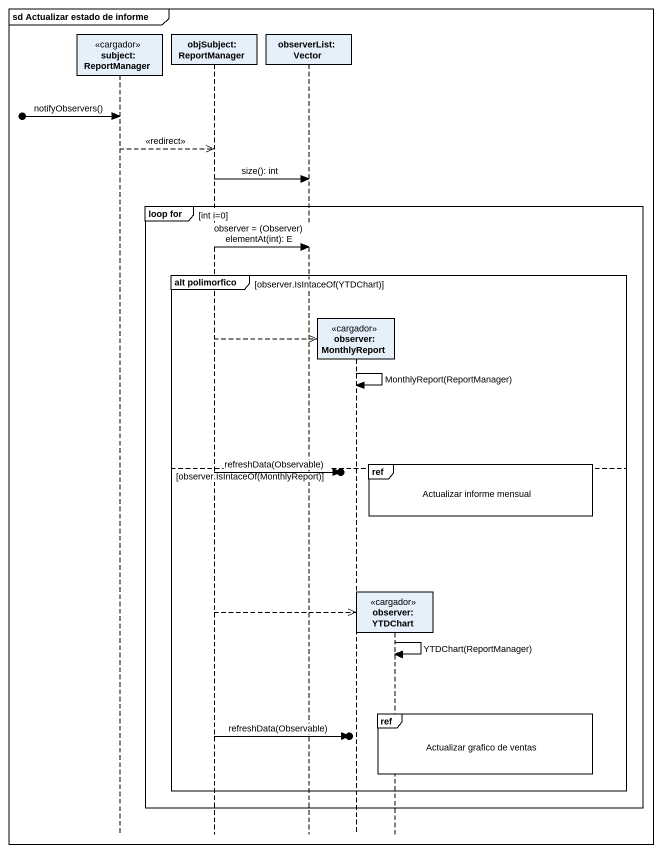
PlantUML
@startuml
mainframe sd Actualizar estado de informe
hide footbox
participant "subject: ReportManager" as subject_ReportManager <<cargador>>
participant "objSubject: ReportManager" as objSubject_ReportManager
participant "observerList: Vector" as observerList_Vector
participant "observer: MonthlyReport" as observer_MonthlyReport <<cargador>>
participant "observer: YTDChart" as observer_YTDChart <<cargador>>

[o-> subject_ReportManager : notifyObservers()
subject_ReportManager -->> objSubject_ReportManager : <<redirect>>
objSubject_ReportManager -> observerList_Vector : size(): int
group loop for [int i=0]
  objSubject_ReportManager -> observerList_Vector : observer = (Observer) elementAt(int): E
  group alt polimorfico [observer.IsIntaceOf(YTDChart)]
    objSubject_ReportManager -->> observer_MonthlyReport **
    observer_MonthlyReport -> observer_MonthlyReport : MonthlyReport(ReportManager)
    ref over observer_YTDChart : Actualizar informe mensual
  else observer.IsIntaceOf(MonthlyReport)
    objSubject_ReportManager ->o] : refreshData(Observable)
    objSubject_ReportManager -->> observer_YTDChart **
    observer_YTDChart -> observer_YTDChart : YTDChart(ReportManager)
    ref over observer_YTDChart : Actualizar grafico de ventas
    objSubject_ReportManager ->o] : refreshData(Observable)
  end
end
@enduml
